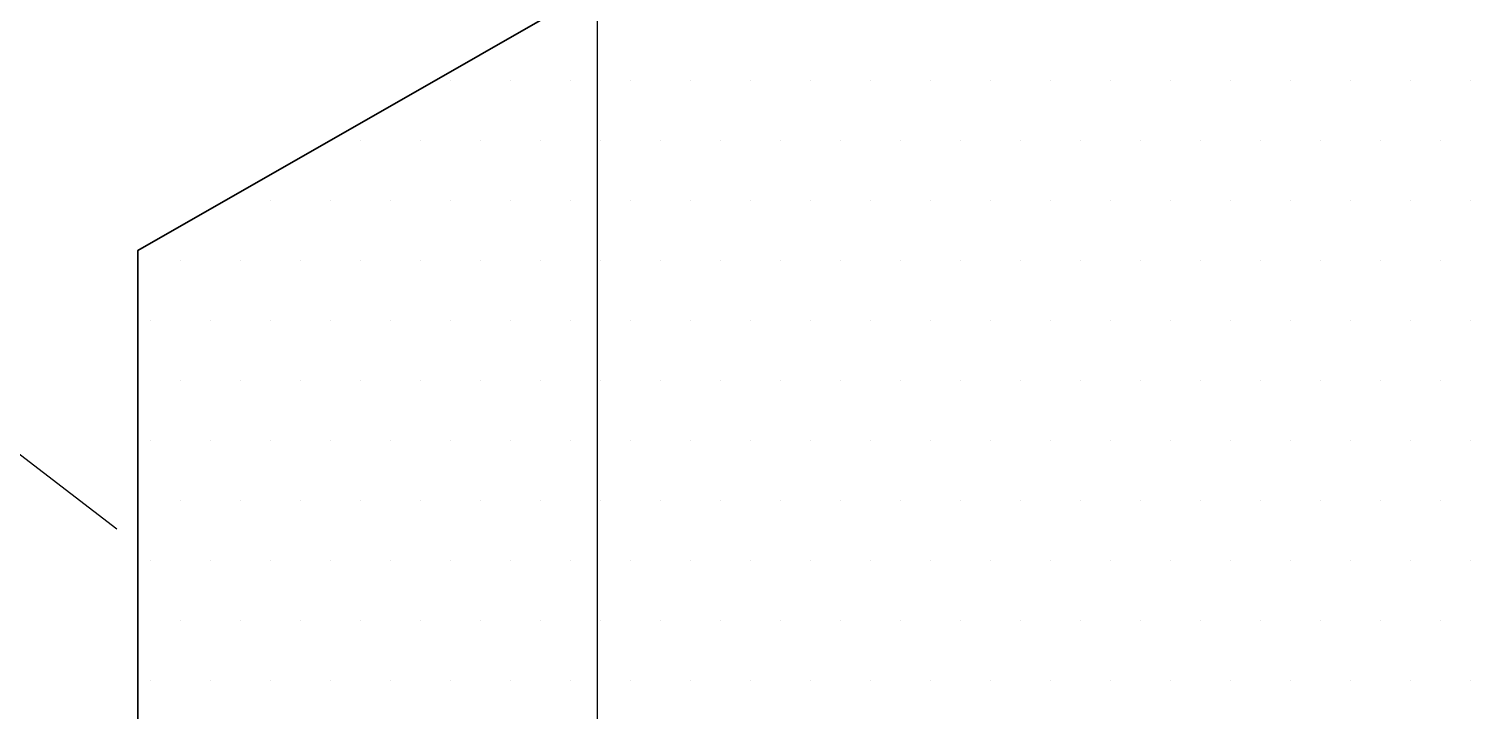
# Model space of a CAD drawing. Header units: inches. Extents: x -20.7 to 76.3, y -55.2 to 19.1.
# Drawn here: x -4.5615 to -4.108, y 7.3354 to 7.5486 of the extents above; entities that cross this region are included whole.
import ezdxf

# ---------------------------------------------------------------- set-up
doc = ezdxf.new("R2010")
doc.units = ezdxf.units.IN
doc.header["$MEASUREMENT"] = 0
doc.linetypes.add('AI-Linetype-67', pattern=[0.250075, 0.125038, -0.125038])
for name, color, linetype, lineweight in [('.ATI-HATCH', 7, 'Continuous', 0), ('G-ANNO-TTLB', 7, 'Continuous', 0), ('LOGOS', 7, 'Continuous', 0), ('TYVEK', 7, 'Continuous', 0)]:
    doc.layers.add(name, color=color, linetype=linetype, lineweight=lineweight)

# ---------------------------------------------------------------- blocks, each defined once
blk = doc.blocks.new('Block_690')
at = {"layer": '.ATI-HATCH'}
blk.add_lwpolyline([(-4.52746, 7.47939), (-4.09919, 7.72416), (-4.09919, 7.33076), (-4.52746, 7.086)], close=True, dxfattribs=at)
at = {"layer": '.ATI-HATCH', "color": 8, "lineweight": 0, "true_color": 0x808080}
for points in [[(-4.4296, 7.5324), (-4.4296, 7.5324), (-4.4296, 7.5324), (-4.4296, 7.5324)], [(-4.41084, 7.5324), (-4.41084, 7.5324), (-4.41084, 7.5324), (-4.41084, 7.5324)], [(-4.39209, 7.5324), (-4.39209, 7.5324), (-4.39209, 7.5324), (-4.39209, 7.5324)], [(-4.37333, 7.5324), (-4.37333, 7.5324), (-4.37333, 7.5324), (-4.37333, 7.5324)], [(-4.35458, 7.5324), (-4.35458, 7.5324), (-4.35458, 7.5324), (-4.35458, 7.5324)], [(-4.33582, 7.5324), (-4.33582, 7.5324), (-4.33582, 7.5324), (-4.33582, 7.5324)], [(-4.31707, 7.5324), (-4.31707, 7.5324), (-4.31707, 7.5324), (-4.31707, 7.5324)], [(-4.29831, 7.5324), (-4.29831, 7.5324), (-4.29831, 7.5324), (-4.29831, 7.5324)], [(-4.27955, 7.5324), (-4.27955, 7.5324), (-4.27955, 7.5324), (-4.27955, 7.5324)], [(-4.2608, 7.5324), (-4.2608, 7.5324), (-4.2608, 7.5324), (-4.2608, 7.5324)], [(-4.24204, 7.5324), (-4.24204, 7.5324), (-4.24204, 7.5324), (-4.24204, 7.5324)], [(-4.22329, 7.5324), (-4.22329, 7.5324), (-4.22329, 7.5324), (-4.22329, 7.5324)], [(-4.20453, 7.5324), (-4.20453, 7.5324), (-4.20453, 7.5324), (-4.20453, 7.5324)], [(-4.18578, 7.5324), (-4.18578, 7.5324), (-4.18578, 7.5324), (-4.18578, 7.5324)], [(-4.16702, 7.5324), (-4.16702, 7.5324), (-4.16702, 7.5324), (-4.16702, 7.5324)], [(-4.14826, 7.5324), (-4.14826, 7.5324), (-4.14826, 7.5324), (-4.14826, 7.5324)], [(-4.12951, 7.5324), (-4.12951, 7.5324), (-4.12951, 7.5324), (-4.12951, 7.5324)], [(-4.11075, 7.5324), (-4.11075, 7.5324), (-4.11075, 7.5324), (-4.11075, 7.5324)], [(-4.45773, 7.51364), (-4.45773, 7.51364), (-4.45773, 7.51364), (-4.45773, 7.51364)], [(-4.43898, 7.51364), (-4.43898, 7.51364), (-4.43898, 7.51364), (-4.43898, 7.51364)], [(-4.42022, 7.51364), (-4.42022, 7.51364), (-4.42022, 7.51364), (-4.42022, 7.51364)], [(-4.40147, 7.51364), (-4.40147, 7.51364), (-4.40147, 7.51364), (-4.40147, 7.51364)], [(-4.38271, 7.51364), (-4.38271, 7.51364), (-4.38271, 7.51364), (-4.38271, 7.51364)], [(-4.36395, 7.51364), (-4.36395, 7.51364), (-4.36395, 7.51364), (-4.36395, 7.51364)], [(-4.3452, 7.51364), (-4.3452, 7.51364), (-4.3452, 7.51364), (-4.3452, 7.51364)], [(-4.32644, 7.51364), (-4.32644, 7.51364), (-4.32644, 7.51364), (-4.32644, 7.51364)], [(-4.30769, 7.51364), (-4.30769, 7.51364), (-4.30769, 7.51364), (-4.30769, 7.51364)], [(-4.28893, 7.51364), (-4.28893, 7.51364), (-4.28893, 7.51364), (-4.28893, 7.51364)], [(-4.27018, 7.51364), (-4.27018, 7.51364), (-4.27018, 7.51364), (-4.27018, 7.51364)], [(-4.25142, 7.51364), (-4.25142, 7.51364), (-4.25142, 7.51364), (-4.25142, 7.51364)], [(-4.23266, 7.51364), (-4.23266, 7.51364), (-4.23266, 7.51364), (-4.23266, 7.51364)], [(-4.21391, 7.51364), (-4.21391, 7.51364), (-4.21391, 7.51364), (-4.21391, 7.51364)], [(-4.19515, 7.51364), (-4.19515, 7.51364), (-4.19515, 7.51364), (-4.19515, 7.51364)], [(-4.1764, 7.51364), (-4.1764, 7.51364), (-4.1764, 7.51364), (-4.1764, 7.51364)], [(-4.15764, 7.51364), (-4.15764, 7.51364), (-4.15764, 7.51364), (-4.15764, 7.51364)], [(-4.13889, 7.51364), (-4.13889, 7.51364), (-4.13889, 7.51364), (-4.13889, 7.51364)], [(-4.12013, 7.51364), (-4.12013, 7.51364), (-4.12013, 7.51364), (-4.12013, 7.51364)], [(-4.48587, 7.49489), (-4.48587, 7.49489), (-4.48587, 7.49489), (-4.48587, 7.49489)], [(-4.46711, 7.49489), (-4.46711, 7.49489), (-4.46711, 7.49489), (-4.46711, 7.49489)], [(-4.44835, 7.49489), (-4.44835, 7.49489), (-4.44835, 7.49489), (-4.44835, 7.49489)], [(-4.4296, 7.49489), (-4.4296, 7.49489), (-4.4296, 7.49489), (-4.4296, 7.49489)], [(-4.41084, 7.49489), (-4.41084, 7.49489), (-4.41084, 7.49489), (-4.41084, 7.49489)], [(-4.39209, 7.49489), (-4.39209, 7.49489), (-4.39209, 7.49489), (-4.39209, 7.49489)], [(-4.37333, 7.49489), (-4.37333, 7.49489), (-4.37333, 7.49489), (-4.37333, 7.49489)], [(-4.35458, 7.49489), (-4.35458, 7.49489), (-4.35458, 7.49489), (-4.35458, 7.49489)], [(-4.33582, 7.49489), (-4.33582, 7.49489), (-4.33582, 7.49489), (-4.33582, 7.49489)], [(-4.31707, 7.49489), (-4.31707, 7.49489), (-4.31707, 7.49489), (-4.31707, 7.49489)], [(-4.29831, 7.49489), (-4.29831, 7.49489), (-4.29831, 7.49489), (-4.29831, 7.49489)], [(-4.27955, 7.49489), (-4.27955, 7.49489), (-4.27955, 7.49489), (-4.27955, 7.49489)], [(-4.2608, 7.49489), (-4.2608, 7.49489), (-4.2608, 7.49489), (-4.2608, 7.49489)], [(-4.24204, 7.49489), (-4.24204, 7.49489), (-4.24204, 7.49489), (-4.24204, 7.49489)], [(-4.22329, 7.49489), (-4.22329, 7.49489), (-4.22329, 7.49489), (-4.22329, 7.49489)], [(-4.20453, 7.49489), (-4.20453, 7.49489), (-4.20453, 7.49489), (-4.20453, 7.49489)], [(-4.18578, 7.49489), (-4.18578, 7.49489), (-4.18578, 7.49489), (-4.18578, 7.49489)], [(-4.16702, 7.49489), (-4.16702, 7.49489), (-4.16702, 7.49489), (-4.16702, 7.49489)], [(-4.14826, 7.49489), (-4.14826, 7.49489), (-4.14826, 7.49489), (-4.14826, 7.49489)], [(-4.12951, 7.49489), (-4.12951, 7.49489), (-4.12951, 7.49489), (-4.12951, 7.49489)], [(-4.11075, 7.49489), (-4.11075, 7.49489), (-4.11075, 7.49489), (-4.11075, 7.49489)], [(-4.514, 7.47613), (-4.514, 7.47613), (-4.514, 7.47613), (-4.514, 7.47613)], [(-4.49524, 7.47613), (-4.49524, 7.47613), (-4.49524, 7.47613), (-4.49524, 7.47613)], [(-4.47649, 7.47613), (-4.47649, 7.47613), (-4.47649, 7.47613), (-4.47649, 7.47613)], [(-4.45773, 7.47613), (-4.45773, 7.47613), (-4.45773, 7.47613), (-4.45773, 7.47613)], [(-4.43898, 7.47613), (-4.43898, 7.47613), (-4.43898, 7.47613), (-4.43898, 7.47613)], [(-4.42022, 7.47613), (-4.42022, 7.47613), (-4.42022, 7.47613), (-4.42022, 7.47613)], [(-4.40147, 7.47613), (-4.40147, 7.47613), (-4.40147, 7.47613), (-4.40147, 7.47613)], [(-4.38271, 7.47613), (-4.38271, 7.47613), (-4.38271, 7.47613), (-4.38271, 7.47613)], [(-4.36395, 7.47613), (-4.36395, 7.47613), (-4.36395, 7.47613), (-4.36395, 7.47613)], [(-4.3452, 7.47613), (-4.3452, 7.47613), (-4.3452, 7.47613), (-4.3452, 7.47613)], [(-4.32644, 7.47613), (-4.32644, 7.47613), (-4.32644, 7.47613), (-4.32644, 7.47613)], [(-4.30769, 7.47613), (-4.30769, 7.47613), (-4.30769, 7.47613), (-4.30769, 7.47613)], [(-4.28893, 7.47613), (-4.28893, 7.47613), (-4.28893, 7.47613), (-4.28893, 7.47613)], [(-4.27018, 7.47613), (-4.27018, 7.47613), (-4.27018, 7.47613), (-4.27018, 7.47613)], [(-4.25142, 7.47613), (-4.25142, 7.47613), (-4.25142, 7.47613), (-4.25142, 7.47613)], [(-4.23266, 7.47613), (-4.23266, 7.47613), (-4.23266, 7.47613), (-4.23266, 7.47613)], [(-4.21391, 7.47613), (-4.21391, 7.47613), (-4.21391, 7.47613), (-4.21391, 7.47613)], [(-4.19515, 7.47613), (-4.19515, 7.47613), (-4.19515, 7.47613), (-4.19515, 7.47613)], [(-4.1764, 7.47613), (-4.1764, 7.47613), (-4.1764, 7.47613), (-4.1764, 7.47613)], [(-4.15764, 7.47613), (-4.15764, 7.47613), (-4.15764, 7.47613), (-4.15764, 7.47613)], [(-4.13889, 7.47613), (-4.13889, 7.47613), (-4.13889, 7.47613), (-4.13889, 7.47613)], [(-4.12013, 7.47613), (-4.12013, 7.47613), (-4.12013, 7.47613), (-4.12013, 7.47613)], [(-4.52338, 7.45738), (-4.52338, 7.45738), (-4.52338, 7.45738), (-4.52338, 7.45738)], [(-4.50462, 7.45738), (-4.50462, 7.45738), (-4.50462, 7.45738), (-4.50462, 7.45738)], [(-4.48587, 7.45738), (-4.48587, 7.45738), (-4.48587, 7.45738), (-4.48587, 7.45738)], [(-4.46711, 7.45738), (-4.46711, 7.45738), (-4.46711, 7.45738), (-4.46711, 7.45738)], [(-4.44835, 7.45738), (-4.44835, 7.45738), (-4.44835, 7.45738), (-4.44835, 7.45738)], [(-4.4296, 7.45738), (-4.4296, 7.45738), (-4.4296, 7.45738), (-4.4296, 7.45738)], [(-4.41084, 7.45738), (-4.41084, 7.45738), (-4.41084, 7.45738), (-4.41084, 7.45738)], [(-4.39209, 7.45738), (-4.39209, 7.45738), (-4.39209, 7.45738), (-4.39209, 7.45738)], [(-4.37333, 7.45738), (-4.37333, 7.45738), (-4.37333, 7.45738), (-4.37333, 7.45738)], [(-4.35458, 7.45738), (-4.35458, 7.45738), (-4.35458, 7.45738), (-4.35458, 7.45738)], [(-4.33582, 7.45738), (-4.33582, 7.45738), (-4.33582, 7.45738), (-4.33582, 7.45738)], [(-4.31707, 7.45738), (-4.31707, 7.45738), (-4.31707, 7.45738), (-4.31707, 7.45738)], [(-4.29831, 7.45738), (-4.29831, 7.45738), (-4.29831, 7.45738), (-4.29831, 7.45738)], [(-4.27955, 7.45738), (-4.27955, 7.45738), (-4.27955, 7.45738), (-4.27955, 7.45738)], [(-4.2608, 7.45738), (-4.2608, 7.45738), (-4.2608, 7.45738), (-4.2608, 7.45738)], [(-4.24204, 7.45738), (-4.24204, 7.45738), (-4.24204, 7.45738), (-4.24204, 7.45738)], [(-4.22329, 7.45738), (-4.22329, 7.45738), (-4.22329, 7.45738), (-4.22329, 7.45738)], [(-4.20453, 7.45738), (-4.20453, 7.45738), (-4.20453, 7.45738), (-4.20453, 7.45738)], [(-4.18578, 7.45738), (-4.18578, 7.45738), (-4.18578, 7.45738), (-4.18578, 7.45738)], [(-4.16702, 7.45738), (-4.16702, 7.45738), (-4.16702, 7.45738), (-4.16702, 7.45738)], [(-4.14826, 7.45738), (-4.14826, 7.45738), (-4.14826, 7.45738), (-4.14826, 7.45738)], [(-4.12951, 7.45738), (-4.12951, 7.45738), (-4.12951, 7.45738), (-4.12951, 7.45738)], [(-4.11075, 7.45738), (-4.11075, 7.45738), (-4.11075, 7.45738), (-4.11075, 7.45738)], [(-4.514, 7.43862), (-4.514, 7.43862), (-4.514, 7.43862), (-4.514, 7.43862)], [(-4.49524, 7.43862), (-4.49524, 7.43862), (-4.49524, 7.43862), (-4.49524, 7.43862)], [(-4.47649, 7.43862), (-4.47649, 7.43862), (-4.47649, 7.43862), (-4.47649, 7.43862)], [(-4.45773, 7.43862), (-4.45773, 7.43862), (-4.45773, 7.43862), (-4.45773, 7.43862)], [(-4.43898, 7.43862), (-4.43898, 7.43862), (-4.43898, 7.43862), (-4.43898, 7.43862)], [(-4.42022, 7.43862), (-4.42022, 7.43862), (-4.42022, 7.43862), (-4.42022, 7.43862)], [(-4.40147, 7.43862), (-4.40147, 7.43862), (-4.40147, 7.43862), (-4.40147, 7.43862)], [(-4.38271, 7.43862), (-4.38271, 7.43862), (-4.38271, 7.43862), (-4.38271, 7.43862)], [(-4.36395, 7.43862), (-4.36395, 7.43862), (-4.36395, 7.43862), (-4.36395, 7.43862)], [(-4.3452, 7.43862), (-4.3452, 7.43862), (-4.3452, 7.43862), (-4.3452, 7.43862)], [(-4.32644, 7.43862), (-4.32644, 7.43862), (-4.32644, 7.43862), (-4.32644, 7.43862)], [(-4.30769, 7.43862), (-4.30769, 7.43862), (-4.30769, 7.43862), (-4.30769, 7.43862)], [(-4.28893, 7.43862), (-4.28893, 7.43862), (-4.28893, 7.43862), (-4.28893, 7.43862)], [(-4.27018, 7.43862), (-4.27018, 7.43862), (-4.27018, 7.43862), (-4.27018, 7.43862)], [(-4.25142, 7.43862), (-4.25142, 7.43862), (-4.25142, 7.43862), (-4.25142, 7.43862)], [(-4.23266, 7.43862), (-4.23266, 7.43862), (-4.23266, 7.43862), (-4.23266, 7.43862)], [(-4.21391, 7.43862), (-4.21391, 7.43862), (-4.21391, 7.43862), (-4.21391, 7.43862)], [(-4.19515, 7.43862), (-4.19515, 7.43862), (-4.19515, 7.43862), (-4.19515, 7.43862)], [(-4.1764, 7.43862), (-4.1764, 7.43862), (-4.1764, 7.43862), (-4.1764, 7.43862)], [(-4.15764, 7.43862), (-4.15764, 7.43862), (-4.15764, 7.43862), (-4.15764, 7.43862)], [(-4.13889, 7.43862), (-4.13889, 7.43862), (-4.13889, 7.43862), (-4.13889, 7.43862)], [(-4.12013, 7.43862), (-4.12013, 7.43862), (-4.12013, 7.43862), (-4.12013, 7.43862)], [(-4.52338, 7.41986), (-4.52338, 7.41986), (-4.52338, 7.41986), (-4.52338, 7.41986)], [(-4.50462, 7.41986), (-4.50462, 7.41986), (-4.50462, 7.41986), (-4.50462, 7.41986)], [(-4.48587, 7.41986), (-4.48587, 7.41986), (-4.48587, 7.41986), (-4.48587, 7.41986)], [(-4.46711, 7.41986), (-4.46711, 7.41986), (-4.46711, 7.41986), (-4.46711, 7.41986)], [(-4.44835, 7.41986), (-4.44835, 7.41986), (-4.44835, 7.41986), (-4.44835, 7.41986)], [(-4.4296, 7.41986), (-4.4296, 7.41986), (-4.4296, 7.41986), (-4.4296, 7.41986)], [(-4.41084, 7.41986), (-4.41084, 7.41986), (-4.41084, 7.41986), (-4.41084, 7.41986)], [(-4.39209, 7.41986), (-4.39209, 7.41986), (-4.39209, 7.41986), (-4.39209, 7.41986)], [(-4.37333, 7.41986), (-4.37333, 7.41986), (-4.37333, 7.41986), (-4.37333, 7.41986)], [(-4.35458, 7.41986), (-4.35458, 7.41986), (-4.35458, 7.41986), (-4.35458, 7.41986)], [(-4.33582, 7.41986), (-4.33582, 7.41986), (-4.33582, 7.41986), (-4.33582, 7.41986)], [(-4.31707, 7.41986), (-4.31707, 7.41986), (-4.31707, 7.41986), (-4.31707, 7.41986)], [(-4.29831, 7.41986), (-4.29831, 7.41986), (-4.29831, 7.41986), (-4.29831, 7.41986)], [(-4.27955, 7.41986), (-4.27955, 7.41986), (-4.27955, 7.41986), (-4.27955, 7.41986)], [(-4.2608, 7.41986), (-4.2608, 7.41986), (-4.2608, 7.41986), (-4.2608, 7.41986)], [(-4.24204, 7.41986), (-4.24204, 7.41986), (-4.24204, 7.41986), (-4.24204, 7.41986)], [(-4.22329, 7.41986), (-4.22329, 7.41986), (-4.22329, 7.41986), (-4.22329, 7.41986)], [(-4.20453, 7.41986), (-4.20453, 7.41986), (-4.20453, 7.41986), (-4.20453, 7.41986)], [(-4.18578, 7.41986), (-4.18578, 7.41986), (-4.18578, 7.41986), (-4.18578, 7.41986)], [(-4.16702, 7.41986), (-4.16702, 7.41986), (-4.16702, 7.41986), (-4.16702, 7.41986)], [(-4.14826, 7.41986), (-4.14826, 7.41986), (-4.14826, 7.41986), (-4.14826, 7.41986)], [(-4.12951, 7.41986), (-4.12951, 7.41986), (-4.12951, 7.41986), (-4.12951, 7.41986)], [(-4.11075, 7.41986), (-4.11075, 7.41986), (-4.11075, 7.41986), (-4.11075, 7.41986)], [(-4.514, 7.40111), (-4.514, 7.40111), (-4.514, 7.40111), (-4.514, 7.40111)], [(-4.49524, 7.40111), (-4.49524, 7.40111), (-4.49524, 7.40111), (-4.49524, 7.40111)], [(-4.47649, 7.40111), (-4.47649, 7.40111), (-4.47649, 7.40111), (-4.47649, 7.40111)], [(-4.45773, 7.40111), (-4.45773, 7.40111), (-4.45773, 7.40111), (-4.45773, 7.40111)], [(-4.43898, 7.40111), (-4.43898, 7.40111), (-4.43898, 7.40111), (-4.43898, 7.40111)], [(-4.42022, 7.40111), (-4.42022, 7.40111), (-4.42022, 7.40111), (-4.42022, 7.40111)], [(-4.40147, 7.40111), (-4.40147, 7.40111), (-4.40147, 7.40111), (-4.40147, 7.40111)], [(-4.38271, 7.40111), (-4.38271, 7.40111), (-4.38271, 7.40111), (-4.38271, 7.40111)], [(-4.36395, 7.40111), (-4.36395, 7.40111), (-4.36395, 7.40111), (-4.36395, 7.40111)], [(-4.3452, 7.40111), (-4.3452, 7.40111), (-4.3452, 7.40111), (-4.3452, 7.40111)], [(-4.32644, 7.40111), (-4.32644, 7.40111), (-4.32644, 7.40111), (-4.32644, 7.40111)], [(-4.30769, 7.40111), (-4.30769, 7.40111), (-4.30769, 7.40111), (-4.30769, 7.40111)], [(-4.28893, 7.40111), (-4.28893, 7.40111), (-4.28893, 7.40111), (-4.28893, 7.40111)], [(-4.27018, 7.40111), (-4.27018, 7.40111), (-4.27018, 7.40111), (-4.27018, 7.40111)], [(-4.25142, 7.40111), (-4.25142, 7.40111), (-4.25142, 7.40111), (-4.25142, 7.40111)], [(-4.23266, 7.40111), (-4.23266, 7.40111), (-4.23266, 7.40111), (-4.23266, 7.40111)], [(-4.21391, 7.40111), (-4.21391, 7.40111), (-4.21391, 7.40111), (-4.21391, 7.40111)], [(-4.19515, 7.40111), (-4.19515, 7.40111), (-4.19515, 7.40111), (-4.19515, 7.40111)], [(-4.1764, 7.40111), (-4.1764, 7.40111), (-4.1764, 7.40111), (-4.1764, 7.40111)], [(-4.15764, 7.40111), (-4.15764, 7.40111), (-4.15764, 7.40111), (-4.15764, 7.40111)], [(-4.13889, 7.40111), (-4.13889, 7.40111), (-4.13889, 7.40111), (-4.13889, 7.40111)], [(-4.12013, 7.40111), (-4.12013, 7.40111), (-4.12013, 7.40111), (-4.12013, 7.40111)], [(-4.52338, 7.38235), (-4.52338, 7.38235), (-4.52338, 7.38235), (-4.52338, 7.38235)], [(-4.50462, 7.38235), (-4.50462, 7.38235), (-4.50462, 7.38235), (-4.50462, 7.38235)], [(-4.48587, 7.38235), (-4.48587, 7.38235), (-4.48587, 7.38235), (-4.48587, 7.38235)], [(-4.46711, 7.38235), (-4.46711, 7.38235), (-4.46711, 7.38235), (-4.46711, 7.38235)], [(-4.44835, 7.38235), (-4.44835, 7.38235), (-4.44835, 7.38235), (-4.44835, 7.38235)], [(-4.4296, 7.38235), (-4.4296, 7.38235), (-4.4296, 7.38235), (-4.4296, 7.38235)], [(-4.41084, 7.38235), (-4.41084, 7.38235), (-4.41084, 7.38235), (-4.41084, 7.38235)], [(-4.39209, 7.38235), (-4.39209, 7.38235), (-4.39209, 7.38235), (-4.39209, 7.38235)], [(-4.37333, 7.38235), (-4.37333, 7.38235), (-4.37333, 7.38235), (-4.37333, 7.38235)], [(-4.35458, 7.38235), (-4.35458, 7.38235), (-4.35458, 7.38235), (-4.35458, 7.38235)], [(-4.33582, 7.38235), (-4.33582, 7.38235), (-4.33582, 7.38235), (-4.33582, 7.38235)], [(-4.31707, 7.38235), (-4.31707, 7.38235), (-4.31707, 7.38235), (-4.31707, 7.38235)], [(-4.29831, 7.38235), (-4.29831, 7.38235), (-4.29831, 7.38235), (-4.29831, 7.38235)], [(-4.27955, 7.38235), (-4.27955, 7.38235), (-4.27955, 7.38235), (-4.27955, 7.38235)], [(-4.2608, 7.38235), (-4.2608, 7.38235), (-4.2608, 7.38235), (-4.2608, 7.38235)], [(-4.24204, 7.38235), (-4.24204, 7.38235), (-4.24204, 7.38235), (-4.24204, 7.38235)], [(-4.22329, 7.38235), (-4.22329, 7.38235), (-4.22329, 7.38235), (-4.22329, 7.38235)], [(-4.20453, 7.38235), (-4.20453, 7.38235), (-4.20453, 7.38235), (-4.20453, 7.38235)], [(-4.18578, 7.38235), (-4.18578, 7.38235), (-4.18578, 7.38235), (-4.18578, 7.38235)], [(-4.16702, 7.38235), (-4.16702, 7.38235), (-4.16702, 7.38235), (-4.16702, 7.38235)], [(-4.14826, 7.38235), (-4.14826, 7.38235), (-4.14826, 7.38235), (-4.14826, 7.38235)], [(-4.12951, 7.38235), (-4.12951, 7.38235), (-4.12951, 7.38235), (-4.12951, 7.38235)], [(-4.11075, 7.38235), (-4.11075, 7.38235), (-4.11075, 7.38235), (-4.11075, 7.38235)], [(-4.514, 7.3636), (-4.514, 7.3636), (-4.514, 7.3636), (-4.514, 7.3636)], [(-4.49524, 7.3636), (-4.49524, 7.3636), (-4.49524, 7.3636), (-4.49524, 7.3636)], [(-4.47649, 7.3636), (-4.47649, 7.3636), (-4.47649, 7.3636), (-4.47649, 7.3636)], [(-4.45773, 7.3636), (-4.45773, 7.3636), (-4.45773, 7.3636), (-4.45773, 7.3636)], [(-4.43898, 7.3636), (-4.43898, 7.3636), (-4.43898, 7.3636), (-4.43898, 7.3636)], [(-4.42022, 7.3636), (-4.42022, 7.3636), (-4.42022, 7.3636), (-4.42022, 7.3636)], [(-4.40147, 7.3636), (-4.40147, 7.3636), (-4.40147, 7.3636), (-4.40147, 7.3636)], [(-4.38271, 7.3636), (-4.38271, 7.3636), (-4.38271, 7.3636), (-4.38271, 7.3636)], [(-4.36395, 7.3636), (-4.36395, 7.3636), (-4.36395, 7.3636), (-4.36395, 7.3636)], [(-4.3452, 7.3636), (-4.3452, 7.3636), (-4.3452, 7.3636), (-4.3452, 7.3636)], [(-4.32644, 7.3636), (-4.32644, 7.3636), (-4.32644, 7.3636), (-4.32644, 7.3636)], [(-4.30769, 7.3636), (-4.30769, 7.3636), (-4.30769, 7.3636), (-4.30769, 7.3636)], [(-4.28893, 7.3636), (-4.28893, 7.3636), (-4.28893, 7.3636), (-4.28893, 7.3636)], [(-4.27018, 7.3636), (-4.27018, 7.3636), (-4.27018, 7.3636), (-4.27018, 7.3636)], [(-4.25142, 7.3636), (-4.25142, 7.3636), (-4.25142, 7.3636), (-4.25142, 7.3636)], [(-4.23266, 7.3636), (-4.23266, 7.3636), (-4.23266, 7.3636), (-4.23266, 7.3636)], [(-4.21391, 7.3636), (-4.21391, 7.3636), (-4.21391, 7.3636), (-4.21391, 7.3636)], [(-4.19515, 7.3636), (-4.19515, 7.3636), (-4.19515, 7.3636), (-4.19515, 7.3636)], [(-4.1764, 7.3636), (-4.1764, 7.3636), (-4.1764, 7.3636), (-4.1764, 7.3636)], [(-4.15764, 7.3636), (-4.15764, 7.3636), (-4.15764, 7.3636), (-4.15764, 7.3636)], [(-4.13889, 7.3636), (-4.13889, 7.3636), (-4.13889, 7.3636), (-4.13889, 7.3636)], [(-4.12013, 7.3636), (-4.12013, 7.3636), (-4.12013, 7.3636), (-4.12013, 7.3636)], [(-4.52338, 7.34484), (-4.52338, 7.34484), (-4.52338, 7.34484), (-4.52338, 7.34484)], [(-4.50462, 7.34484), (-4.50462, 7.34484), (-4.50462, 7.34484), (-4.50462, 7.34484)], [(-4.48587, 7.34484), (-4.48587, 7.34484), (-4.48587, 7.34484), (-4.48587, 7.34484)], [(-4.46711, 7.34484), (-4.46711, 7.34484), (-4.46711, 7.34484), (-4.46711, 7.34484)], [(-4.44835, 7.34484), (-4.44835, 7.34484), (-4.44835, 7.34484), (-4.44835, 7.34484)], [(-4.4296, 7.34484), (-4.4296, 7.34484), (-4.4296, 7.34484), (-4.4296, 7.34484)], [(-4.41084, 7.34484), (-4.41084, 7.34484), (-4.41084, 7.34484), (-4.41084, 7.34484)], [(-4.39209, 7.34484), (-4.39209, 7.34484), (-4.39209, 7.34484), (-4.39209, 7.34484)], [(-4.37333, 7.34484), (-4.37333, 7.34484), (-4.37333, 7.34484), (-4.37333, 7.34484)], [(-4.35458, 7.34484), (-4.35458, 7.34484), (-4.35458, 7.34484), (-4.35458, 7.34484)], [(-4.33582, 7.34484), (-4.33582, 7.34484), (-4.33582, 7.34484), (-4.33582, 7.34484)], [(-4.31707, 7.34484), (-4.31707, 7.34484), (-4.31707, 7.34484), (-4.31707, 7.34484)], [(-4.29831, 7.34484), (-4.29831, 7.34484), (-4.29831, 7.34484), (-4.29831, 7.34484)], [(-4.27955, 7.34484), (-4.27955, 7.34484), (-4.27955, 7.34484), (-4.27955, 7.34484)], [(-4.2608, 7.34484), (-4.2608, 7.34484), (-4.2608, 7.34484), (-4.2608, 7.34484)], [(-4.24204, 7.34484), (-4.24204, 7.34484), (-4.24204, 7.34484), (-4.24204, 7.34484)], [(-4.22329, 7.34484), (-4.22329, 7.34484), (-4.22329, 7.34484), (-4.22329, 7.34484)], [(-4.20453, 7.34484), (-4.20453, 7.34484), (-4.20453, 7.34484), (-4.20453, 7.34484)], [(-4.18578, 7.34484), (-4.18578, 7.34484), (-4.18578, 7.34484), (-4.18578, 7.34484)], [(-4.16702, 7.34484), (-4.16702, 7.34484), (-4.16702, 7.34484), (-4.16702, 7.34484)], [(-4.14826, 7.34484), (-4.14826, 7.34484), (-4.14826, 7.34484), (-4.14826, 7.34484)], [(-4.12951, 7.34484), (-4.12951, 7.34484), (-4.12951, 7.34484), (-4.12951, 7.34484)], [(-4.11075, 7.34484), (-4.11075, 7.34484), (-4.11075, 7.34484), (-4.11075, 7.34484)]]:
    blk.add_open_spline(points, degree=3, dxfattribs=at)

msp = doc.modelspace()

# ---------------------------------------------------------------- hatches: boundary and pattern name
at = {"layer": 'G-ANNO-TTLB', "true_color": 0xff00ff, "transparency": 33554687}
h = msp.add_hatch(color=6, dxfattribs=at)
edge = h.paths.add_edge_path()
edge.add_spline(control_points=[(20.03424, -15.13455), (20.03424, -15.13455), (-20.6658, -15.13455), (-20.6658, -15.13455), (-20.6658, -15.13455), (-20.6658, 19.00075), (-20.6658, 19.00075), (-20.6658, 19.00075), (20.03424, 19.00075), (20.03424, 19.00075), (20.03424, 19.00075), (20.03424, -15.13455), (20.03424, -15.13455)], knot_values=[0, 0, 0, 0, 1, 1, 1, 2, 2, 2, 3, 3, 3, 4, 4, 4, 4], degree=3, periodic=0)
edge = h.paths.add_edge_path()
edge.add_spline(control_points=[(-20.54076, 18.87571), (-20.54076, 18.87571), (-20.54076, -15.00951), (-20.54076, -15.00951), (-20.54076, -15.00951), (19.9092, -15.00951), (19.9092, -15.00951), (19.9092, -15.00951), (19.9092, 18.87571), (19.9092, 18.87571), (19.9092, 18.87571), (-20.54076, 18.87571), (-20.54076, 18.87571)], knot_values=[0, 0, 0, 0, 1, 1, 1, 2, 2, 2, 3, 3, 3, 4, 4, 4, 4], degree=3, periodic=0)
edge.add_line((-20.54076, 18.87571), (-20.54076, 18.87571))

# ---------------------------------------------------------------- linework, layer by layer
at = {"layer": 'G-ANNO-TTLB'}
for points in [[(20.03424, -15.13455), (20.03424, -15.13455), (-20.6658, -15.13455), (-20.6658, -15.13455), (-20.6658, -15.13455), (-20.6658, 19.00075), (-20.6658, 19.00075), (-20.6658, 19.00075), (20.03424, 19.00075), (20.03424, 19.00075), (20.03424, 19.00075), (20.03424, -15.13455), (20.03424, -15.13455)], [(-20.54076, 18.87571), (-20.54076, 18.87571), (-20.54076, -15.00951), (-20.54076, -15.00951), (-20.54076, -15.00951), (19.9092, -15.00951), (19.9092, -15.00951), (19.9092, -15.00951), (19.9092, 18.87571), (19.9092, 18.87571), (19.9092, 18.87571), (-20.54076, 18.87571), (-20.54076, 18.87571)]]:
    msp.add_open_spline(points, degree=3, knots=[0, 0, 0, 0, 1, 1, 1, 2, 2, 2, 3, 3, 3, 4, 4, 4, 4], dxfattribs=at)
at = {"layer": 'LOGOS'}
msp.add_open_spline([(-4.52746, 7.47939), (-4.52746, 7.47939), (-4.09919, 7.72416), (-4.09919, 7.72416), (-4.09919, 7.72416), (-4.09919, 7.35218), (-4.09919, 7.35218), (-4.09919, 7.33893), (-4.09211, 7.32669), (-4.08063, 7.32007), (-4.08063, 7.32007), (-3.24321, 6.83957), (-3.24321, 6.83957), (-3.24321, 6.83957), (-3.22806, 6.50927), (-3.22806, 6.50927), (-3.22806, 6.50927), (-3.38017, 6.4223), (-3.38017, 6.4223), (-3.38017, 6.4223), (-4.50922, 7.07524), (-4.50922, 7.07524), (-4.52052, 7.08191), (-4.52746, 7.09405), (-4.52746, 7.10717), (-4.52746, 7.10717), (-4.52746, 7.47939), (-4.52746, 7.47939)], degree=3, knots=[0, 0, 0, 0, 1, 1, 1, 2, 2, 2, 3, 3, 3, 4, 4, 4, 5, 5, 5, 6, 6, 6, 7, 7, 7, 8, 8, 8, 9, 9, 9, 9], dxfattribs=at)
at = {"layer": 'LOGOS', "color": 250, "lineweight": 35, "true_color": 0x231f20}
msp.add_open_spline([(-4.52746, 7.47939), (-4.52746, 7.47939), (-4.09919, 7.72416), (-4.09919, 7.72416), (-4.09919, 7.72416), (-4.09919, 7.35218), (-4.09919, 7.35218), (-4.09919, 7.33893), (-4.09211, 7.32669), (-4.08063, 7.32007), (-4.08063, 7.32007), (-3.24321, 6.83957), (-3.24321, 6.83957), (-3.24321, 6.83957), (-3.22806, 6.50927), (-3.22806, 6.50927), (-3.22806, 6.50927), (-3.38017, 6.4223), (-3.38017, 6.4223), (-3.38017, 6.4223), (-4.50922, 7.07524), (-4.50922, 7.07524), (-4.52052, 7.08191), (-4.52746, 7.09405), (-4.52746, 7.10717), (-4.52746, 7.10717), (-4.52746, 7.47939), (-4.52746, 7.47939)], degree=3, knots=[0, 0, 0, 0, 1, 1, 1, 2, 2, 2, 3, 3, 3, 4, 4, 4, 5, 5, 5, 6, 6, 6, 7, 7, 7, 8, 8, 8, 9, 9, 9, 9], dxfattribs=at)
at = {"layer": 'TYVEK', "color": 18, "lineweight": 25, "true_color": 0x000000}
msp.add_line((-4.38375, 7.16347), (-4.38375, 9.54528), dxfattribs=at)
at = {"layer": 'TYVEK', "color": 18, "linetype": 'AI-Linetype-67', "lineweight": 25, "true_color": 0x000000}
msp.add_line((-6.41933, 8.8379), (-4.36953, 7.26621), dxfattribs=at)
at = {"layer": 'TYVEK', "color": 4, "lineweight": 25, "true_color": 0x00ffff}
msp.add_lwpolyline([(-4.52746, 7.47939), (-4.09919, 7.72416), (-4.09919, 7.33076), (-4.52746, 7.086)], close=True, dxfattribs=at)

# ---------------------------------------------------------------- block references
at = {"layer": '.ATI-HATCH'}
msp.add_blockref('Block_690', (0, 0), dxfattribs=at)

doc.saveas('drawing.dxf')
